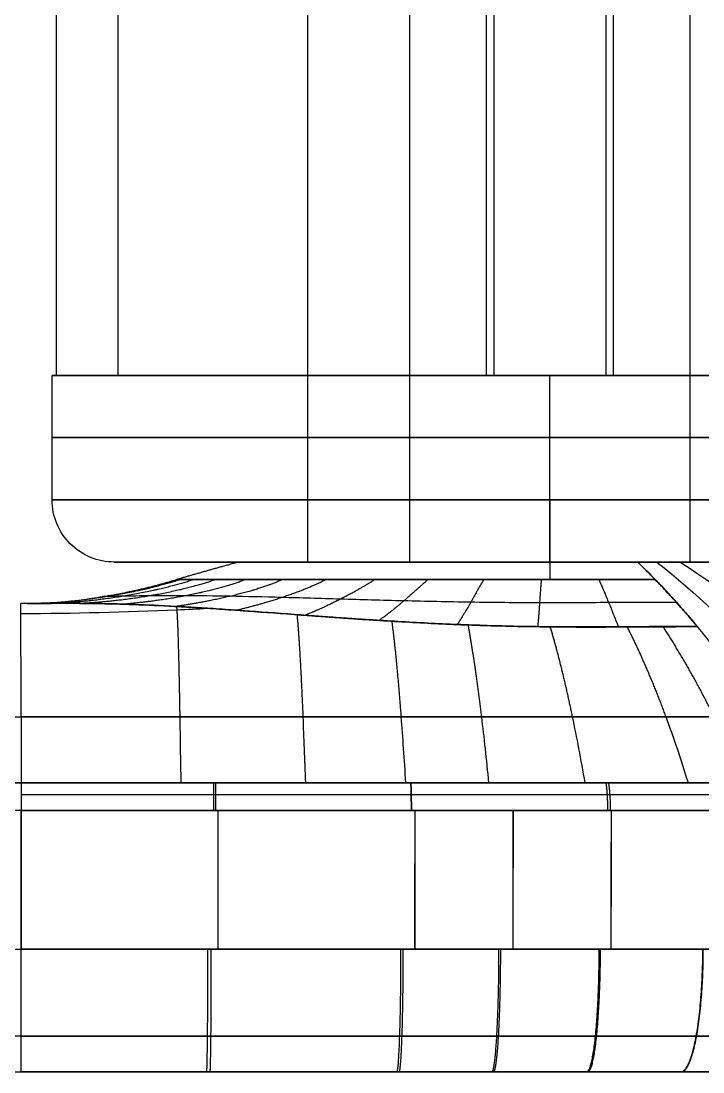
# Model space of a CAD drawing. Header units: millimetres. Extents: x -17 to 2899, y 470 to 1147.
# Drawn here: x 1190.1 to 1201.06, y 470.01 to 486.9 of the extents above; entities that cross this region are included whole.
import ezdxf

# ---------------------------------------------------------------- set-up
doc = ezdxf.new("R2010")
doc.units = ezdxf.units.MM
doc.header["$MEASUREMENT"] = 0
doc.layers.add('Default', color=7, linetype='Continuous', true_color=0x000000)

# ---------------------------------------------------------------- blocks, each defined once
blk = doc.blocks.new('2015.11.26_CM Storage_Foot sleeve 3mm')
at = {"layer": 'Default'}
for p, q in [((-8, 30), (-8, 28)), ((8, 30), (-8, 30)), ((0, 28, 8), (0, 30, 8)), ((0, 28, -8), (0, 30, -8)), ((0, 30, -8), (0, 30, 8)), ((8, 28), (8, 30)), ((7, 27), (-7, 27)), ((0, 27, -7), (0, 27, 7))]:
    blk.add_line(p, q, dxfattribs=at)
at = {"layer": 'Default', "extrusion": (-2.44249e-15, 1, 2.22045e-15)}
blk.add_arc((0, 0, 30), 8, 0, 180, dxfattribs=at)
at = {"layer": 'Default', "extrusion": (-1.9984e-15, 1, 1.77636e-15)}
blk.add_arc((0, 0, 30), 8, 180, 0, dxfattribs=at)
at = {"layer": 'Default', "extrusion": (-2.23508e-15, 1, 2.14315e-15)}
for start, end in [(0, 180), (180, 0)]:
    blk.add_arc((0, 0, 29), 8, start, end, dxfattribs=at)
at = {"layer": 'Default'}
for centre, start, end in [((-7, 28), 180, 270), ((-7, 28), 180, 270), ((7, 28), 270, 0)]:
    blk.add_arc(centre, 1, start, end, dxfattribs=at)
at = {"layer": 'Default', "extrusion": (-1.9984e-15, 1, 2.22045e-15)}
for start, end in [(0, 180), (180, 0)]:
    blk.add_arc((0, 0, 28), 8, start, end, dxfattribs=at)
at = {"layer": 'Default', "extrusion": (1, 2.23508e-15, 1.42902e-31)}
for centre, start, end in [((28, 7), 90, 180), ((28, -7), 180, 270)]:
    blk.add_arc(centre, 1, start, end, dxfattribs=at)
at = {"layer": 'Default', "extrusion": (-2.28389e-15, 1, 2.03012e-15)}
blk.add_arc((0, 0, 27), 7, 0, 180, dxfattribs=at)
at = {"layer": 'Default', "extrusion": (-2.03012e-15, 1, 1.01506e-15)}
blk.add_arc((0, 0, 27), 7, 180, 0, dxfattribs=at)
blk = doc.blocks.new('Block 01')
at = {"layer": 'Default'}
for p, q in [((22.002, 3.694, -0.001), (12.001, 3.694, -0.001)), ((17.001, 3.694, 5), (17.001, 3.694, -5.001)), ((-12.466, -4.5, 0), (29.467, -4.5, 0))]:
    blk.add_line(p, q, dxfattribs=at)
for points, degree in [([(12.001, 3.694, 0), (11.493, 3.555, 0), (11.001, 3.412, 0)], 2), ([(17.001, 3.694, 5), (17.001, 3.555, 5.508), (17.001, 3.412, 6)], 2), ([(17.001, 3.694, -5.001), (17.001, 3.555, -5.508), (17.001, 3.412, -6)], 2), ([(18.411, 3.694, -4.798), (18.506, 3.602, -5.122), (18.6, 3.508, -5.442), (18.693, 3.412, -5.757)], 3), ([(18.693, 3.412, 5.757), (18.6, 3.508, 5.442), (18.506, 3.602, 5.122), (18.411, 3.694, 4.798)], 3), ([(18.719, 3.694, -4.696), (19.979, 2.693, -8.14), (21.036, 1.51, -11.031), (21.892, 0.146, -13.369)], 3), ([(18.719, 3.694, 4.696), (19.979, 2.693, 8.14), (21.036, 1.51, 11.031), (21.892, 0.146, 13.369)], 3), ([(19.095, 3.694, -4.541), (20.631, 2.693, -7.87), (21.92, 1.51, -10.666), (22.963, 0.146, -12.927)], 3), ([(19.095, 3.694, 4.541), (20.631, 2.693, 7.87), (21.92, 1.51, 10.666), (22.963, 0.146, 12.927)], 3), ([(11.073, 3.412, -0.925), (10.694, 3.301, -0.984), (10.317, 3.186, -1.043), (9.486, 3.052, -1.174), (9.094, 3.033, -1.235), (8.702, 3.028, -1.296)], 5), ([(11.073, 3.412, 0.925), (10.694, 3.301, 0.984), (10.317, 3.186, 1.043), (9.486, 3.052, 1.174), (9.094, 3.033, 1.235), (8.702, 3.028, 1.296)], 5), ([(11.286, 3.412, -1.828), (10.922, 3.301, -1.944), (10.559, 3.187, -2.061), (9.755, 3.063, -2.319), (9.378, 3.042, -2.44), (9.001, 3.03, -2.561)], 5), ([(11.286, 3.412, 1.828), (10.922, 3.301, 1.944), (10.559, 3.187, 2.061), (9.755, 3.063, 2.319), (9.378, 3.042, 2.44), (9.001, 3.03, 2.561)], 5), ([(11.637, 3.412, -2.687), (11.296, 3.301, -2.858), (10.956, 3.188, -3.028), (10.197, 3.075, -3.411), (9.845, 3.049, -3.588), (9.492, 3.03, -3.764)], 5), ([(11.637, 3.412, 2.687), (11.296, 3.301, 2.858), (10.956, 3.188, 3.028), (10.197, 3.075, 3.411), (9.845, 3.049, 3.588), (9.492, 3.03, 3.764)], 5), ([(12.115, 3.412, -3.482), (11.805, 3.302, -3.702), (11.496, 3.188, -3.923), (10.803, 3.079, -4.422), (10.482, 3.046, -4.649), (10.162, 3.016, -4.877)], 5), ([(12.115, 3.412, 3.482), (11.805, 3.302, 3.702), (11.496, 3.188, 3.923), (10.803, 3.079, 4.421), (10.482, 3.046, 4.649), (10.162, 3.016, 4.877)], 5), ([(12.709, 3.412, -4.193), (12.438, 3.302, -4.459), (12.166, 3.188, -4.723), (11.558, 3.067, -5.327), (11.277, 3.023, -5.6), (10.995, 2.98, -5.873)], 5), ([(12.709, 3.412, 4.193), (12.438, 3.302, 4.459), (12.166, 3.188, 4.723), (11.558, 3.067, 5.327), (11.277, 3.023, 5.6), (10.995, 2.98, 5.873)], 5), ([(13.406, 3.412, -4.804), (13.178, 3.302, -5.109), (12.951, 3.188, -5.413), (12.444, 3.036, -6.105), (12.207, 2.978, -6.417), (11.971, 2.918, -6.727)], 5), ([(13.406, 3.412, 4.804), (13.178, 3.302, 5.109), (12.951, 3.188, 5.413), (12.444, 3.036, 6.105), (12.207, 2.978, 6.417), (11.971, 2.918, 6.727)], 5), ([(14.189, 3.412, -5.3), (14.01, 3.301, -5.638), (13.832, 3.187, -5.975), (13.44, 2.991, -6.737), (13.253, 2.916, -7.08), (13.066, 2.838, -7.421)], 5), ([(14.189, 3.412, 5.3), (14.01, 3.301, 5.638), (13.832, 3.187, 5.975), (13.44, 2.991, 6.737), (13.253, 2.916, 7.08), (13.066, 2.838, 7.421)], 5), ([(15.04, 3.412, -5.67), (14.914, 3.301, -6.033), (14.789, 3.186, -6.396), (14.519, 2.943, -7.208), (14.387, 2.852, -7.574), (14.255, 2.756, -7.938)], 5), ([(15.04, 3.412, 5.67), (14.914, 3.301, 6.033), (14.789, 3.186, 6.396), (14.519, 2.943, 7.208), (14.387, 2.852, 7.574), (14.255, 2.756, 7.938)], 5), ([(15.937, 3.412, -5.905), (15.869, 3.3, -6.285), (15.801, 3.185, -6.664), (15.657, 2.907, -7.507), (15.584, 2.801, -7.888), (15.511, 2.69, -8.267)], 5), ([(15.937, 3.412, 5.905), (15.869, 3.3, 6.285), (15.801, 3.184, 6.664), (15.657, 2.907, 7.507), (15.584, 2.801, 7.888), (15.511, 2.69, 8.267)], 5), ([(16.861, 3.412, -5.998), (16.852, 3.3, -6.386), (16.843, 3.184, -6.772), (16.825, 2.893, -7.628), (16.815, 2.776, -8.014), (16.804, 2.655, -8.398)], 5), ([(16.861, 3.412, 5.998), (16.852, 3.3, 6.386), (16.843, 3.184, 6.772), (16.825, 2.893, 7.628), (16.815, 2.776, 8.013), (16.804, 2.655, 8.398)], 5), ([(17.787, 3.412, -5.948), (17.838, 3.3, -6.332), (17.889, 3.184, -6.715), (18, 2.903, -7.568), (18.051, 2.779, -7.949), (18.102, 2.652, -8.328)], 5), ([(17.787, 3.412, 5.948), (17.838, 3.3, 6.332), (17.889, 3.184, 6.715), (18, 2.903, 7.568), (18.051, 2.779, 7.949), (18.102, 2.652, 8.328)], 5), ([(8.601, 3.027, 0), (8.568, 3.027, 0), (8.534, 3.026, 0), (8.501, 3.026, 0)], 3), ([(11.057, 1.205, 12.393), (11.047, 1.788, 11.103), (11.037, 2.282, 9.833), (11.027, 2.623, 8.538), (11.016, 2.841, 7.22), (11.005, 2.98, 5.883)], 5), ([(11.057, 1.205, -12.393), (11.047, 1.788, -11.103), (11.037, 2.282, -9.833), (11.027, 2.623, -8.538), (11.016, 2.841, -7.22), (11.005, 2.98, -5.883)], 5), ([(13.036, 1.205, 12.367), (13.017, 1.652, 11.378), (12.998, 2.051, 10.391), (12.979, 2.379, 9.392), (12.96, 2.64, 8.379), (12.94, 2.847, 7.353)], 5), ([(13.036, 1.205, -12.367), (13.017, 1.652, -11.378), (12.998, 2.051, -10.391), (12.979, 2.379, -9.392), (12.96, 2.64, -8.379), (12.94, 2.847, -7.353)], 5), ([(14.613, 1.205, 12.325), (14.583, 1.587, 11.479), (14.554, 1.938, 10.628), (14.524, 2.247, 9.765), (14.494, 2.513, 8.891), (14.463, 2.743, 8.007)], 5), ([(14.613, 1.205, -12.325), (14.583, 1.587, -11.479), (14.554, 1.938, -10.628), (14.524, 2.247, -9.765), (14.494, 2.513, -8.891), (14.463, 2.743, -8.007)], 5), ([(15.905, 1.205, 12.268), (15.862, 1.555, 11.495), (15.819, 1.881, 10.711), (15.776, 2.177, 9.917), (15.731, 2.443, 9.111), (15.687, 2.683, 8.296)], 5), ([(15.905, 1.205, -12.268), (15.862, 1.555, -11.495), (15.819, 1.881, -10.712), (15.776, 2.177, -9.917), (15.731, 2.443, -9.111), (15.687, 2.683, -8.296)], 5), ([(17.365, 1.205, 12.162), (17.296, 1.535, 11.434), (17.225, 1.846, 10.692), (17.154, 2.136, 9.938), (17.081, 2.404, 9.174), (17.007, 2.652, 8.4)], 5), ([(17.365, 1.205, -12.162), (17.296, 1.535, -11.434), (17.225, 1.846, -10.692), (17.154, 2.136, -9.939), (17.081, 2.404, -9.174), (17.007, 2.652, -8.4)], 5), ([(18.868, 1.205, 11.967), (18.748, 1.528, 11.263), (18.625, 1.834, 10.542), (18.5, 2.123, 9.808), (18.373, 2.395, 9.062), (18.244, 2.652, 8.308)], 5), ([(18.868, 1.205, -11.967), (18.748, 1.528, -11.263), (18.625, 1.834, -10.542), (18.5, 2.123, -9.808), (18.373, 2.395, -9.062), (18.244, 2.652, -8.308)], 5), ([(19.641, 1.205, 11.814), (19.483, 1.527, 11.12), (19.321, 1.832, 10.409), (19.156, 2.122, 9.683), (18.988, 2.396, 8.947), (18.819, 2.656, 8.202)], 5), ([(19.641, 1.205, -11.814), (19.483, 1.527, -11.12), (19.321, 1.832, -10.409), (19.156, 2.122, -9.683), (18.988, 2.396, -8.947), (18.819, 2.656, -8.202)], 5), ([(19.37, 2.657, 8.059), (19.37, 2.657, 8.059), (19.37, 2.657, 8.059), (19.37, 2.657, 8.059)], 3), ([(19.37, 2.657, -8.059), (19.37, 2.657, -8.059), (19.37, 2.657, -8.059), (19.37, 2.657, -8.059)], 3), ([(8.501, 1.205, -12.402), (8.501, 0.876, -13.13), (8.501, 0.524, -13.843), (8.501, 0.146, -14.532)], 3), ([(11.074, 0.146, -14.523), (11.068, 0.524, -13.834), (11.062, 0.876, -13.12), (11.057, 1.205, -12.393)], 3), ([(11.074, 0.146, 14.523), (11.068, 0.524, 13.834), (11.062, 0.876, 13.12), (11.057, 1.205, 12.393)], 3), ([(13.076, 0.146, -14.497), (13.063, 0.524, -13.808), (13.049, 0.876, -13.094), (13.035, 1.205, -12.367)], 3), ([(13.076, 0.146, 14.497), (13.063, 0.524, 13.808), (13.049, 0.876, 13.094), (13.035, 1.205, 12.367)], 3), ([(14.685, 0.146, -14.455), (14.662, 0.524, -13.766), (14.637, 0.876, -13.053), (14.612, 1.205, -12.325)], 3), ([(14.685, 0.146, 14.455), (14.662, 0.524, 13.766), (14.637, 0.876, 13.053), (14.612, 1.205, 12.325)], 3), ([(16.021, 0.146, -14.397), (15.983, 0.524, -13.708), (15.944, 0.876, -12.995), (15.904, 1.205, -12.268)], 3), ([(16.021, 0.146, 14.397), (15.983, 0.524, 13.708), (15.944, 0.876, 12.995), (15.904, 1.205, 12.268)], 3), ([(17.566, 0.146, -14.284), (17.501, 0.524, -13.597), (17.433, 0.876, -12.886), (17.364, 1.205, -12.162)], 3), ([(17.566, 0.146, 14.283), (17.501, 0.524, 13.597), (17.433, 0.876, 12.886), (17.364, 1.205, 12.162)], 3), ([(19.225, 0.146, -14.069), (19.109, 0.524, -13.389), (18.989, 0.876, -12.685), (18.867, 1.205, -11.967)], 3), ([(19.225, 0.146, 14.068), (19.109, 0.524, 13.388), (18.989, 0.876, 12.685), (18.867, 1.205, 11.967)], 3), ([(8.501, -2.526, -14.763), (8.501, -1.412, -14.777), (8.501, -0.299, -14.792)], 2), ([(8.501, -0.299, 14.792), (8.501, -1.412, 14.777), (8.501, -2.526, 14.763)], 2), ([(11.664, -0.299, -14.778), (11.664, -1.412, -14.763), (11.664, -2.526, -14.748)], 2), ([(11.665, -0.299, 14.777), (11.665, -1.412, 14.763), (11.664, -2.526, 14.748)], 2), ([(14.827, -0.299, -14.71), (14.827, -1.413, -14.695), (14.826, -2.526, -14.681)], 2), ([(14.828, -0.299, 14.71), (14.828, -1.413, 14.695), (14.827, -2.526, 14.681)], 2), ([(16.407, -0.299, -14.634), (16.406, -1.413, -14.619), (16.405, -2.526, -14.605)], 2), ([(16.408, -0.299, 14.634), (16.407, -1.413, 14.619), (16.406, -2.526, 14.604)], 2), ([(17.983, -0.299, -14.502), (17.981, -1.413, -14.488), (17.98, -2.526, -14.473)], 2), ([(17.984, -0.299, 14.502), (17.983, -1.413, 14.487), (17.981, -2.526, 14.473)], 2)]:
    blk.add_open_spline(points, degree=degree, dxfattribs=at)
for points, knots in [([(18.411, 3.694, -4.798), (18.04, 3.694, -4.907), (17.668, 3.694, -4.969), (17.129, 3.694, -5.002), (16.955, 3.694, -5.004), (16.598, 3.694, -4.988), (16.416, 3.694, -4.97), (15.865, 3.694, -4.884), (15.49, 3.694, -4.783), (14.757, 3.694, -4.486), (14.4, 3.694, -4.29), (13.737, 3.694, -3.811), (13.433, 3.694, -3.527), (12.905, 3.694, -2.898), (12.682, 3.694, -2.552), (12.331, 3.694, -1.832), (12.203, 3.694, -1.459), (12.038, 3.694, -0.718), (12.001, 3.694, -0.351), (12.001, 3.694, 0)], [-1, -1, -1, -1, -0.8750002, -0.8750002, -0.8125003, -0.8125003, -0.7500003, -0.7500003, -0.6250005, -0.6250005, -0.5000007, -0.5000007, -0.3750008, -0.3750008, -0.250001, -0.250001, -0.1250012, -0.1250012, -0.0000014, -0.0000014, -0.0000014, -0.0000014]), ([(12.001, 3.694, 0), (12.001, 3.694, 0.351), (12.038, 3.694, 0.718), (12.203, 3.694, 1.459), (12.331, 3.694, 1.832), (12.682, 3.694, 2.552), (12.905, 3.694, 2.898), (13.433, 3.694, 3.527), (13.738, 3.694, 3.811), (14.4, 3.694, 4.29), (14.757, 3.694, 4.486), (15.49, 3.694, 4.783), (15.865, 3.694, 4.884), (16.416, 3.694, 4.97), (16.598, 3.694, 4.987), (16.866, 3.694, 4.999), (16.952, 3.694, 5.001), (17.136, 3.694, 5), (17.228, 3.694, 4.996), (17.69, 3.694, 4.967), (18.057, 3.694, 4.902), (18.411, 3.694, 4.798)], [-91.106141, -91.106141, -91.106141, -91.106141, -87.712402, -87.712402, -84.318664, -84.318664, -80.924925, -80.924925, -77.531186, -77.531186, -74.137447, -74.137447, -70.743709, -70.743709, -69.046839, -69.046839, -68.198404, -68.198404, -67.34997, -67.34997, -63.956231, -63.956231, -63.956231, -63.956231]), ([(18.411, 3.694, 4.798), (18.89, 3.694, 4.657), (19.373, 3.694, 4.435), (20.264, 3.694, 3.827), (20.672, 3.694, 3.44), (21.337, 3.694, 2.552), (21.593, 3.694, 2.052), (21.925, 3.694, 1.025), (22.002, 3.694, 0.5), (22.002, 3.694, -0.499), (21.925, 3.694, -1.025), (21.593, 3.694, -2.052), (21.337, 3.694, -2.552), (20.672, 3.694, -3.44), (20.265, 3.694, -3.827), (19.373, 3.694, -4.436), (18.89, 3.694, -4.657), (18.411, 3.694, -4.798)], [-63.956231, -63.956231, -63.956231, -63.956231, -59.355449, -59.355449, -54.754666, -54.754666, -50.153884, -50.153884, -45.553102, -45.553102, -40.952319, -40.952319, -36.351537, -36.351537, -31.750754, -31.750754, -27.149972, -27.149972, -27.149972, -27.149972]), ([(8.601, 3.027, 0), (8.684, 3.027, 0), (8.767, 3.029, 0), (8.946, 3.037, 0), (9.041, 3.043, 0), (9.245, 3.061, 0), (9.354, 3.073, 0), (9.579, 3.103, 0), (9.696, 3.12, 0), (9.929, 3.158, 0), (10.045, 3.179, 0), (10.268, 3.224, 0), (10.375, 3.247, 0), (10.575, 3.294, 0), (10.668, 3.318, 0), (10.841, 3.366, 0), (10.921, 3.389, 0), (11.001, 3.412, 0)], [-2.516135, -2.516135, -2.516135, -2.516135, -2.201618, -2.201618, -1.887101, -1.887101, -1.572584, -1.572584, -1.258067, -1.258067, -0.943551, -0.943551, -0.629034, -0.629034, -0.314517, -0.314517, 0, 0, 0, 0]), ([(11.001, 3.412, 0), (11.001, 3.412, 0.107), (11.004, 3.412, 0.213), (11.013, 3.412, 0.373), (11.016, 3.412, 0.427), (11.025, 3.412, 0.536), (11.03, 3.412, 0.59), (11.042, 3.412, 0.699), (11.049, 3.412, 0.754), (11.063, 3.412, 0.864), (11.072, 3.412, 0.919), (11.099, 3.412, 1.085), (11.121, 3.412, 1.196), (11.17, 3.412, 1.418), (11.198, 3.412, 1.529), (11.262, 3.412, 1.752), (11.297, 3.412, 1.863), (11.374, 3.412, 2.084), (11.416, 3.412, 2.195), (11.507, 3.412, 2.414), (11.556, 3.412, 2.523), (11.661, 3.412, 2.739), (11.717, 3.412, 2.845), (11.837, 3.412, 3.057), (11.9, 3.412, 3.161), (12.032, 3.412, 3.366), (12.102, 3.412, 3.466), (12.248, 3.412, 3.664), (12.324, 3.412, 3.76), (12.482, 3.412, 3.949), (12.564, 3.412, 4.041), (12.734, 3.412, 4.22), (12.822, 3.412, 4.307), (13.003, 3.412, 4.475), (13.095, 3.412, 4.556), (13.286, 3.412, 4.713), (13.383, 3.412, 4.788), (13.582, 3.412, 4.932), (13.683, 3.412, 5), (13.889, 3.412, 5.131), (13.993, 3.412, 5.193), (14.205, 3.412, 5.31), (14.312, 3.412, 5.365), (14.529, 3.412, 5.468), (14.638, 3.412, 5.516), (14.858, 3.412, 5.605), (14.968, 3.412, 5.646), (15.19, 3.412, 5.721), (15.301, 3.412, 5.755), (15.524, 3.412, 5.816), (15.635, 3.412, 5.843), (15.857, 3.412, 5.891), (15.967, 3.412, 5.911), (16.295, 3.412, 5.962), (16.512, 3.412, 5.984), (16.838, 3.412, 5.999), (16.944, 3.412, 6.001), (17.157, 3.412, 5.999), (17.264, 3.412, 5.995), (17.479, 3.412, 5.982), (17.588, 3.412, 5.972), (17.807, 3.412, 5.947), (17.917, 3.412, 5.931), (18.252, 3.412, 5.873), (18.473, 3.412, 5.821), (18.693, 3.412, 5.757)], [-11.999986, -11.999986, -11.999986, -11.999986, -11.655932, -11.655932, -11.481273, -11.481273, -11.304856, -11.304856, -11.126724, -11.126724, -10.946919, -10.946919, -10.582307, -10.582307, -10.211607, -10.211607, -9.835287, -9.835287, -9.453871, -9.453871, -9.067935, -9.067935, -8.678098, -8.678098, -8.285024, -8.285024, -7.889405, -7.889405, -7.491966, -7.491966, -7.093449, -7.093449, -6.69461, -6.69461, -6.296209, -6.296209, -5.899, -5.899, -5.503727, -5.503727, -5.111109, -5.111109, -4.721835, -4.721835, -4.336562, -4.336562, -3.9559, -3.9559, -3.580415, -3.580415, -3.210624, -3.210624, -2.846987, -2.846987, -2.138443, -2.138443, -1.795337, -1.795337, -1.450149, -1.450149, -1.097828, -1.097828, -0.738685, -0.738685, 0, 0, 0, 0]), ([(18.693, 3.412, -5.757), (18.469, 3.412, -5.822), (18.244, 3.412, -5.875), (17.788, 3.412, -5.953), (17.558, 3.412, -5.979), (17.094, 3.412, -6.004), (16.861, 3.412, -6.003), (16.397, 3.412, -5.974), (16.166, 3.412, -5.946), (15.48, 3.412, -5.823), (15.033, 3.412, -5.687), (14.182, 3.412, -5.317), (13.778, 3.412, -5.082), (13.035, 3.412, -4.526), (12.696, 3.412, -4.205), (12.101, 3.412, -3.493), (11.844, 3.412, -3.102), (11.533, 3.412, -2.48), (11.441, 3.412, -2.266), (11.282, 3.412, -1.829), (11.216, 3.412, -1.606), (11.109, 3.412, -1.154), (11.069, 3.412, -0.926), (11.015, 3.412, -0.466), (11.001, 3.412, -0.234), (11.001, 3.412, 0)], [0, 0, 0, 0, 0.0625, 0.0625, 0.125, 0.125, 0.1875, 0.1875, 0.25, 0.25, 0.375, 0.375, 0.5, 0.5, 0.625, 0.625, 0.75, 0.75, 0.8125, 0.8125, 0.875, 0.875, 0.9375, 0.9375, 1, 1, 1, 1]), ([(19.37, 2.657, -8.059), (19.262, 2.788, -7.691), (19.151, 2.916, -7.315), (18.925, 3.168, -6.547), (18.81, 3.291, -6.156), (18.693, 3.412, -5.757)], [0, 0, 0, 0, 1.258091, 1.258091, 2.516135, 2.516135, 2.516135, 2.516135]), ([(18.693, 3.412, 5.757), (18.81, 3.291, 6.156), (18.925, 3.168, 6.547), (19.151, 2.916, 7.315), (19.262, 2.788, 7.691), (19.37, 2.657, 8.059)], [-2.516135, -2.516135, -2.516135, -2.516135, -1.258039, -1.258039, 0, 0, 0, 0]), ([(18.693, 3.412, -5.757), (18.738, 3.365, -5.911), (18.786, 3.316, -6.073), (18.9, 3.192, -6.462), (18.966, 3.12, -6.686), (19.099, 2.973, -7.137), (19.164, 2.898, -7.36), (19.278, 2.767, -7.747), (19.325, 2.711, -7.907), (19.37, 2.657, -8.059)], [-2.516135, -2.516135, -2.516135, -2.516135, -1.887101, -1.887101, -1.258067, -1.258067, -0.629034, -0.629034, 0, 0, 0, 0]), ([(19.37, 2.657, 8.059), (19.325, 2.711, 7.907), (19.278, 2.767, 7.747), (19.164, 2.898, 7.36), (19.099, 2.973, 7.137), (18.966, 3.12, 6.686), (18.9, 3.192, 6.462), (18.786, 3.316, 6.073), (18.738, 3.365, 5.911), (18.693, 3.412, 5.757)], [0, 0, 0, 0, 0.629034, 0.629034, 1.258067, 1.258067, 1.887101, 1.887101, 2.516135, 2.516135, 2.516135, 2.516135]), ([(19.032, 3.046, -6.911), (18.673, 3.045, -7.016), (17.949, 3.042, -7.169), (16.833, 3.035, -7.228), (15.722, 3.046, -7.114), (14.643, 3.068, -6.83), (13.62, 3.098, -6.382), (12.678, 3.125, -5.784), (11.84, 3.145, -5.047), (11.124, 3.153, -4.19), (10.548, 3.151, -3.234), (10.127, 3.145, -2.2), (9.87, 3.14, -1.112), (9.813, 3.139, -0.374), (9.812, 3.139, 0)], [-0.000023, -0.000023, -0.000023, -0.000023, 1, 2, 3, 4, 5, 6, 7, 8, 9, 10, 11, 12.000134, 12.000134, 12.000134, 12.000134]), ([(19.032, 3.046, 6.911), (18.673, 3.045, 7.016), (17.949, 3.042, 7.169), (16.833, 3.035, 7.229), (15.722, 3.046, 7.114), (14.643, 3.068, 6.83), (13.62, 3.098, 6.382), (12.678, 3.125, 5.784), (11.84, 3.145, 5.047), (11.124, 3.153, 4.19), (10.548, 3.151, 3.234), (10.127, 3.145, 2.2), (9.87, 3.14, 1.112), (9.813, 3.139, 0.374), (9.812, 3.139, 0)], [-0.000024, -0.000024, -0.000024, -0.000024, 1, 2, 3, 4, 5, 6, 7, 8, 9, 10, 11, 11.999987, 11.999987, 11.999987, 11.999987]), ([(8.501, 1.205, -12.402), (8.501, 1.319, -12.15), (8.501, 1.428, -11.899), (8.501, 1.637, -11.399), (8.501, 1.736, -11.149), (8.501, 1.923, -10.65), (8.501, 2.01, -10.401), (8.5, 2.173, -9.901), (8.5, 2.248, -9.651), (8.5, 2.386, -9.149), (8.5, 2.448, -8.897), (8.5, 2.562, -8.392), (8.5, 2.613, -8.139), (8.5, 2.749, -7.376), (8.5, 2.817, -6.864), (8.5, 2.919, -5.832), (8.5, 2.953, -5.312), (8.5, 2.999, -4.266), (8.5, 3.011, -3.739), (8.5, 3.024, -2.682), (8.5, 3.026, -2.15), (8.5, 3.026, -1.348), (8.5, 3.026, -1.079), (8.501, 3.026, -0.541), (8.501, 3.026, -0.271), (8.501, 3.026, 0)], [-1, -1, -1, -1, -0.9375007, -0.9375007, -0.8750014, -0.8750014, -0.8125021, -0.8125021, -0.7500028, -0.7500028, -0.6875035, -0.6875035, -0.6250042, -0.6250042, -0.5000109, -0.5000109, -0.3750071, -0.3750071, -0.2500085, -0.2500085, -0.1250099, -0.1250099, -0.0625106, -0.0625106, -0.0000113, -0.0000113, -0.0000113, -0.0000113]), ([(8.5, 2.868, 6.348), (9.342, 2.868, 6.348), (10.344, 2.896, 6.35), (11.338, 2.942, 6.349), (11.502, 2.95, 6.349)], [-0.000662, -0.000662, -0.000662, -0.000662, 2.556023, 3.062468, 3.062468, 3.062468, 3.062468]), ([(8.5, 2.868, -6.348), (9.342, 2.868, -6.348), (10.344, 2.896, -6.35), (11.338, 2.942, -6.35), (11.502, 2.95, -6.349)], [-0.000662, -0.000662, -0.000662, -0.000662, 2.556023, 3.062583, 3.062583, 3.062583, 3.062583]), ([(19.37, 2.657, 8.059), (19.251, 2.657, 8.094), (19.132, 2.657, 8.127), (18.892, 2.657, 8.186), (18.77, 2.656, 8.213), (18.52, 2.655, 8.263), (18.392, 2.653, 8.285), (18.128, 2.651, 8.325), (17.992, 2.651, 8.342), (17.572, 2.649, 8.385), (17.281, 2.65, 8.4), (16.678, 2.656, 8.399), (16.367, 2.662, 8.382), (15.736, 2.68, 8.31), (15.416, 2.693, 8.256), (14.778, 2.724, 8.107), (14.46, 2.743, 8.013), (13.834, 2.783, 7.787), (13.526, 2.804, 7.655), (12.925, 2.848, 7.352), (12.633, 2.87, 7.183), (12.071, 2.911, 6.809), (11.8, 2.931, 6.605), (11.283, 2.964, 6.163), (11.038, 2.979, 5.926), (10.579, 3.001, 5.425), (10.363, 3.01, 5.159), (9.966, 3.023, 4.602), (9.784, 3.026, 4.311), (9.456, 3.031, 3.708), (9.31, 3.031, 3.395), (9.057, 3.031, 2.751), (8.95, 3.03, 2.421), (8.778, 3.029, 1.748), (8.712, 3.028, 1.403), (8.624, 3.027, 0.706), (8.602, 3.027, 0.355), (8.601, 3.027, 0)], [-11.999998, -11.999998, -11.999998, -11.999998, -11.625568, -11.625568, -11.251136, -11.251136, -10.876703, -10.876703, -10.502271, -10.502271, -9.753372, -9.753372, -9.004472, -9.004472, -8.254728, -8.254728, -7.504983, -7.504983, -6.75488, -6.75488, -6.004776, -6.004776, -5.254214, -5.254214, -4.503652, -4.503652, -3.753085, -3.753085, -3.002517, -3.002517, -2.251921, -2.251921, -1.501324, -1.501324, -0.750662, -0.750662, 0, 0, 0, 0]), ([(8.601, 3.027, 0), (8.602, 3.027, -0.355), (8.624, 3.027, -0.706), (8.712, 3.028, -1.403), (8.778, 3.029, -1.747), (8.95, 3.03, -2.421), (9.057, 3.031, -2.751), (9.31, 3.031, -3.395), (9.456, 3.03, -3.708), (9.784, 3.026, -4.311), (9.966, 3.022, -4.602), (10.363, 3.01, -5.159), (10.579, 3.001, -5.425), (11.038, 2.978, -5.926), (11.283, 2.964, -6.163), (11.8, 2.931, -6.604), (12.071, 2.911, -6.809), (12.633, 2.87, -7.183), (12.925, 2.848, -7.352), (13.526, 2.804, -7.655), (13.834, 2.783, -7.787), (14.46, 2.742, -8.013), (14.778, 2.724, -8.107), (15.416, 2.693, -8.256), (15.736, 2.68, -8.31), (16.367, 2.661, -8.382), (16.678, 2.656, -8.399), (17.281, 2.649, -8.4), (17.573, 2.649, -8.385), (17.992, 2.65, -8.342), (18.128, 2.651, -8.325), (18.393, 2.653, -8.285), (18.52, 2.654, -8.263), (18.77, 2.656, -8.213), (18.892, 2.657, -8.186), (19.132, 2.657, -8.126), (19.251, 2.657, -8.094), (19.37, 2.657, -8.059)], [0.000113, 0.000113, 0.000113, 0.000113, 0.750688, 0.750688, 1.501264, 1.501264, 2.251826, 2.251826, 3.002388, 3.002388, 3.752944, 3.752944, 4.5035, 4.5035, 5.254054, 5.254054, 6.004607, 6.004607, 6.754809, 6.754809, 7.505011, 7.505011, 8.254754, 8.254754, 9.004498, 9.004498, 9.753548, 9.753548, 10.502598, 10.502598, 10.876949, 10.876949, 11.251299, 11.251299, 11.62565, 11.62565, 11.999998, 11.999998, 11.999998, 11.999998]), ([(19.37, 2.657, -8.059), (19.056, 2.655, -8.151), (18.741, 2.654, -8.224), (18.262, 2.652, -8.306), (18.102, 2.652, -8.329), (17.779, 2.651, -8.365), (17.617, 2.651, -8.379), (17.292, 2.651, -8.396), (17.13, 2.652, -8.401), (16.804, 2.655, -8.399), (16.641, 2.657, -8.394), (16.154, 2.667, -8.364), (15.831, 2.677, -8.324), (15.191, 2.703, -8.209), (14.874, 2.719, -8.133), (14.253, 2.755, -7.944), (13.947, 2.775, -7.832), (13.055, 2.838, -7.444), (12.491, 2.882, -7.116), (11.711, 2.937, -6.533), (11.463, 2.953, -6.324), (10.991, 2.981, -5.877), (10.768, 2.993, -5.64), (10.351, 3.011, -5.142), (10.157, 3.017, -4.881), (9.8, 3.026, -4.337), (9.638, 3.029, -4.055), (9.346, 3.031, -3.474), (9.217, 3.031, -3.174), (8.995, 3.03, -2.563), (8.902, 3.03, -2.25), (8.752, 3.028, -1.617), (8.696, 3.028, -1.297), (8.62, 3.027, -0.652), (8.602, 3.027, -0.328), (8.601, 3.027, 0)], [-12, -12, -12, -12, -11.250113, -11.250113, -10.875169, -10.875169, -10.500225, -10.500225, -10.125221, -10.125221, -9.750217, -9.750217, -9.000208, -9.000208, -8.250104, -8.250104, -7.5, -7.5, -6.000175, -6.000175, -5.250088, -5.250088, -4.5, -4.5, -3.750071, -3.750071, -3.000142, -3.000142, -2.250071, -2.250071, -1.5, -1.5, -0.75, -0.75, 0, 0, 0, 0]), ([(8.601, 3.027, 0), (8.602, 3.027, 0.328), (8.62, 3.027, 0.652), (8.696, 3.028, 1.297), (8.752, 3.028, 1.617), (8.902, 3.03, 2.25), (8.995, 3.03, 2.563), (9.217, 3.031, 3.174), (9.346, 3.031, 3.474), (9.638, 3.029, 4.055), (9.8, 3.026, 4.337), (10.157, 3.017, 4.881), (10.351, 3.011, 5.142), (10.768, 2.993, 5.64), (10.991, 2.981, 5.877), (11.463, 2.953, 6.324), (11.711, 2.937, 6.533), (12.491, 2.882, 7.116), (13.055, 2.838, 7.444), (13.947, 2.775, 7.832), (14.253, 2.755, 7.944), (14.874, 2.719, 8.133), (15.191, 2.703, 8.209), (15.831, 2.677, 8.324), (16.154, 2.667, 8.364), (16.641, 2.657, 8.394), (16.804, 2.655, 8.399), (17.13, 2.652, 8.401), (17.292, 2.651, 8.396), (17.617, 2.651, 8.379), (17.779, 2.651, 8.365), (18.102, 2.652, 8.329), (18.262, 2.652, 8.306), (18.741, 2.654, 8.224), (19.056, 2.655, 8.151), (19.37, 2.657, 8.059)], [0, 0, 0, 0, 0.75, 0.75, 1.5, 1.5, 2.250072, 2.250072, 3.000144, 3.000144, 3.750072, 3.750072, 4.5, 4.5, 5.250088, 5.250088, 6.000176, 6.000176, 7.5, 7.5, 8.250104, 8.250104, 9.000209, 9.000209, 9.750217, 9.750217, 10.125221, 10.125221, 10.500225, 10.500225, 10.875169, 10.875169, 11.250112, 11.250112, 12, 12, 12, 12]), ([(20.413, 1.205, -11.613), (20.253, 1.462, -11.067), (20.086, 1.711, -10.498), (19.738, 2.195, -9.313), (19.557, 2.43, -8.698), (19.37, 2.657, -8.059)], [-1, -1, -1, -1, -0.5, -0.5, 0, 0, 0, 0]), ([(20.413, 1.205, 11.613), (20.253, 1.462, 11.067), (20.086, 1.711, 10.498), (19.738, 2.195, 9.313), (19.557, 2.43, 8.698), (19.37, 2.657, 8.059)], [0, 0, 0, 0, 0.5, 0.5, 1, 1, 1, 1]), ([(-3.412, 1.205, -11.613), (-3.157, 1.205, -11.688), (-2.646, 1.205, -11.821), (-1.63, 1.205, -12.02), (-0.382, 1.205, -12.173), (1.039, 1.205, -12.271), (2.483, 1.205, -12.333), (4.099, 1.205, -12.373), (6.136, 1.205, -12.398), (7.647, 1.205, -12.402), (8.501, 1.205, -12.402)], [-1, -1, -1, -1, -0.933202, -0.867433, -0.740833, -0.618518, -0.510504, -0.378773, -0.213498, 0, 0, 0, 0]), ([(20.413, 1.205, 11.613), (20.159, 1.205, 11.688), (19.647, 1.205, 11.821), (18.631, 1.205, 12.02), (17.383, 1.205, 12.173), (15.962, 1.205, 12.271), (14.518, 1.205, 12.333), (12.902, 1.205, 12.373), (10.865, 1.205, 12.398), (9.354, 1.205, 12.402), (8.501, 1.205, 12.402)], [-1, -1, -1, -1, -0.933202, -0.867433, -0.740833, -0.618518, -0.510504, -0.378773, -0.213498, 0, 0, 0, 0]), ([(8.501, 1.205, -12.402), (9.5, 1.205, -12.402), (10.497, 1.205, -12.399), (11.993, 1.205, -12.384), (12.492, 1.205, -12.377), (13.49, 1.205, -12.358), (13.988, 1.205, -12.346), (14.986, 1.205, -12.313), (15.484, 1.205, -12.292), (16.48, 1.205, -12.236), (16.978, 1.205, -12.2), (17.971, 1.205, -12.102), (18.466, 1.205, -12.038), (19.203, 1.205, -11.908), (19.448, 1.205, -11.859), (19.934, 1.205, -11.746), (20.175, 1.205, -11.683), (20.413, 1.205, -11.613)], [-1, -1, -1, -1, -0.75, -0.75, -0.625, -0.625, -0.5, -0.5, -0.375, -0.375, -0.25, -0.25, -0.125, -0.125, -0.0625, -0.0625, 0, 0, 0, 0]), ([(8.501, 0.146, -14.532), (7.446, 0.146, -14.532), (6.393, 0.146, -14.529), (4.813, 0.146, -14.512), (4.286, 0.146, -14.505), (3.234, 0.146, -14.483), (2.708, 0.146, -14.469), (1.657, 0.146, -14.431), (1.133, 0.146, -14.408), (0.086, 0.146, -14.342), (-0.436, 0.146, -14.3), (-1.474, 0.146, -14.187), (-1.99, 0.146, -14.114), (-2.756, 0.146, -13.971), (-3.009, 0.146, -13.918), (-3.514, 0.146, -13.798), (-3.764, 0.146, -13.731), (-4.013, 0.146, -13.658)], [0, 0, 0, 0, 0.00314523, 0.00314523, 0.00471784, 0.00471784, 0.00629045, 0.00629045, 0.00786307, 0.00786307, 0.00943568, 0.00943568, 0.01100829, 0.01100829, 0.0117946, 0.0117946, 0.01258091, 0.01258091, 0.01258091, 0.01258091]), ([(-4.013, 0.146, -13.658), (-3.953, 0.146, -13.676), (-3.867, 0.146, -13.7), (-3.705, 0.146, -13.745), (-3.639, 0.146, -13.763), (-3.455, 0.146, -13.811), (-3.333, 0.146, -13.841), (-2.964, 0.146, -13.927), (-2.717, 0.146, -13.979), (-1.949, 0.146, -14.121), (-1.425, 0.146, -14.193), (0.144, 0.146, -14.362), (1.191, 0.146, -14.415), (3.282, 0.146, -14.489), (4.326, 0.146, -14.507), (6.414, 0.146, -14.529), (7.457, 0.146, -14.532), (8.501, 0.146, -14.532)], [-0.01258091, -0.01258091, -0.01258091, -0.01258091, -0.01239234, -0.01239234, -0.01220377, -0.01220377, -0.01182664, -0.01182664, -0.01107237, -0.01107237, -0.0094906, -0.0094906, -0.00632707, -0.00632707, -0.00316353, -0.00316353, 0, 0, 0, 0]), ([(21.014, 0.146, -13.658), (20.765, 0.146, -13.731), (20.515, 0.146, -13.798), (20.011, 0.146, -13.918), (19.757, 0.146, -13.971), (18.991, 0.146, -14.115), (18.475, 0.146, -14.187), (17.437, 0.146, -14.301), (16.915, 0.146, -14.343), (15.869, 0.146, -14.408), (15.344, 0.146, -14.431), (14.293, 0.146, -14.469), (13.767, 0.146, -14.484), (12.715, 0.146, -14.505), (12.189, 0.146, -14.512), (10.609, 0.146, -14.529), (9.555, 0.146, -14.532), (8.501, 0.146, -14.532)], [-0.00000006, -0.00000006, -0.00000006, -0.00000006, 0.00078617, 0.00078617, 0.00157239, 0.00157239, 0.00314484, 0.00314484, 0.00471729, 0.00471729, 0.00628975, 0.00628975, 0.0078622, 0.0078622, 0.00943465, 0.00943465, 0.01257955, 0.01257955, 0.01257955, 0.01257955]), ([(8.501, 0.146, -14.532), (8.501, 0.126, -14.57), (8.501, 0.099, -14.606), (8.501, 0.036, -14.672), (8.501, 0, -14.701), (8.501, -0.08, -14.747), (8.501, -0.123, -14.765), (8.501, -0.211, -14.788), (8.501, -0.256, -14.793), (8.501, -0.299, -14.792)], [-1, -1, -1, -1, -0.75, -0.75, -0.5, -0.5, -0.25, -0.25, 0, 0, 0, 0]), ([(8.501, 0.146, -14.532), (9.544, 0.146, -14.532), (10.587, 0.146, -14.529), (12.675, 0.146, -14.507), (13.72, 0.146, -14.49), (15.81, 0.146, -14.415), (16.857, 0.146, -14.362), (18.427, 0.146, -14.193), (18.95, 0.146, -14.121), (19.718, 0.146, -13.979), (19.966, 0.146, -13.927), (20.335, 0.146, -13.841), (20.457, 0.146, -13.811), (20.64, 0.146, -13.763), (20.707, 0.146, -13.745), (20.869, 0.146, -13.7), (20.954, 0.146, -13.676), (21.014, 0.146, -13.658)], [-0.01257955, -0.01257955, -0.01257955, -0.01257955, -0.00941649, -0.00941649, -0.00625342, -0.00625342, -0.00309035, -0.00309035, -0.00150882, -0.00150882, -0.00075438, -0.00075438, -0.00037716, -0.00037716, -0.00018855, -0.00018855, 0.00000006, 0.00000006, 0.00000006, 0.00000006]), ([(8.501, 0.146, 14.532), (9.544, 0.146, 14.532), (10.587, 0.146, 14.529), (12.675, 0.146, 14.507), (13.719, 0.146, 14.489), (15.81, 0.146, 14.415), (16.857, 0.146, 14.362), (18.426, 0.146, 14.193), (18.949, 0.146, 14.121), (19.99, 0.146, 13.929), (20.507, 0.146, 13.807), (21.014, 0.146, 13.658)], [0, 0, 0, 0, 0.00314523, 0.00314523, 0.00629046, 0.00629046, 0.00943568, 0.00943568, 0.0110083, 0.0110083, 0.01258091, 0.01258091, 0.01258091, 0.01258091]), ([(8.501, -0.299, -14.792), (7.446, -0.299, -14.792), (6.391, -0.299, -14.789), (4.282, -0.299, -14.766), (3.228, -0.299, -14.748), (1.647, -0.299, -14.691), (1.12, -0.299, -14.666), (0.067, -0.299, -14.601), (-0.458, -0.299, -14.559), (-1.507, -0.299, -14.444), (-2.029, -0.299, -14.371), (-3.068, -0.299, -14.177), (-3.579, -0.299, -14.056), (-4.086, -0.299, -13.907)], [-0.01265376, -0.01265376, -0.01265376, -0.01265376, -0.0094909, -0.0094909, -0.00632895, -0.00632895, -0.0047466, -0.0047466, -0.00316618, -0.00316618, -0.00158295, -0.00158295, 0.00000006, 0.00000006, 0.00000006, 0.00000006]), ([(8.501, -0.299, -14.792), (7.457, -0.299, -14.792), (6.412, -0.299, -14.789), (4.322, -0.299, -14.767), (3.275, -0.299, -14.749), (1.178, -0.299, -14.674), (0.127, -0.299, -14.621), (-1.459, -0.299, -14.451), (-1.988, -0.299, -14.378), (-2.781, -0.299, -14.231), (-3.044, -0.299, -14.176), (-3.437, -0.299, -14.083), (-3.568, -0.299, -14.05), (-3.763, -0.299, -13.998), (-3.828, -0.299, -13.981), (-3.958, -0.299, -13.944), (-4.022, -0.299, -13.926), (-4.086, -0.299, -13.907)], [-0.01265376, -0.01265376, -0.01265376, -0.01265376, -0.00949031, -0.00949031, -0.00632685, -0.00632685, -0.0031634, -0.0031634, -0.00158167, -0.00158167, -0.0007908, -0.0007908, -0.00039537, -0.00039537, -0.00019766, -0.00019766, 0.00000006, 0.00000006, 0.00000006, 0.00000006]), ([(21.085, -0.299, -13.908), (20.578, -0.299, -14.057), (20.067, -0.299, -14.178), (19.028, -0.299, -14.372), (18.507, -0.299, -14.445), (17.458, -0.299, -14.559), (16.933, -0.299, -14.601), (15.88, -0.299, -14.667), (15.353, -0.299, -14.691), (13.772, -0.299, -14.748), (12.719, -0.299, -14.766), (10.61, -0.299, -14.789), (9.555, -0.299, -14.792), (8.501, -0.299, -14.792)], [-0.01265321, -0.01265321, -0.01265321, -0.01265321, -0.01107027, -0.01107027, -0.00948718, -0.00948718, -0.00790677, -0.00790677, -0.0063246, -0.0063246, -0.00316271, -0.00316271, 0, 0, 0, 0]), ([(8.501, -0.299, 14.792), (9.555, -0.299, 14.792), (10.61, -0.299, 14.789), (12.719, -0.299, 14.766), (13.773, -0.299, 14.748), (15.354, -0.299, 14.691), (15.881, -0.299, 14.666), (16.934, -0.299, 14.601), (17.459, -0.299, 14.559), (18.508, -0.299, 14.444), (19.03, -0.299, 14.371), (20.069, -0.299, 14.177), (20.58, -0.299, 14.056), (21.087, -0.299, 13.907)], [-0.01265372, -0.01265372, -0.01265372, -0.01265372, -0.00949086, -0.00949086, -0.00632893, -0.00632893, -0.00474659, -0.00474659, -0.00316616, -0.00316616, -0.00158294, -0.00158294, 0.00000006, 0.00000006, 0.00000006, 0.00000006]), ([(21.085, -0.299, -13.908), (21.022, -0.299, -13.926), (20.957, -0.299, -13.945), (20.827, -0.299, -13.981), (20.762, -0.299, -13.999), (20.567, -0.299, -14.051), (20.436, -0.299, -14.083), (20.044, -0.299, -14.177), (19.78, -0.299, -14.232), (18.987, -0.299, -14.379), (18.458, -0.299, -14.451), (16.874, -0.299, -14.621), (15.822, -0.299, -14.675), (13.725, -0.299, -14.749), (12.679, -0.299, -14.767), (10.589, -0.299, -14.789), (9.544, -0.299, -14.792), (8.501, -0.299, -14.792)], [-0.01265321, -0.01265321, -0.01265321, -0.01265321, -0.0124555, -0.0124555, -0.0122578, -0.0122578, -0.01186239, -0.01186239, -0.01107156, -0.01107156, -0.00948991, -0.00948991, -0.00632661, -0.00632661, -0.0031633, -0.0031633, 0, 0, 0, 0]), ([(8.501, -0.299, 14.792), (9.544, -0.299, 14.792), (10.589, -0.299, 14.789), (12.679, -0.299, 14.767), (13.726, -0.299, 14.749), (15.823, -0.299, 14.674), (16.874, -0.299, 14.621), (18.459, -0.299, 14.451), (18.989, -0.299, 14.378), (20.045, -0.299, 14.183), (20.571, -0.299, 14.059), (21.087, -0.299, 13.907)], [-0.01265372, -0.01265372, -0.01265372, -0.01265372, -0.00949028, -0.00949028, -0.00632683, -0.00632683, -0.00316339, -0.00316339, -0.00158166, -0.00158166, 0.00000006, 0.00000006, 0.00000006, 0.00000006]), ([(-4.078, -2.526, -13.879), (-3.573, -2.526, -14.028), (-3.06, -2.526, -14.149), (-2.025, -2.526, -14.342), (-1.504, -2.526, -14.415), (-0.456, -2.526, -14.53), (0.069, -2.526, -14.572), (1.121, -2.526, -14.637), (1.647, -2.526, -14.662), (3.228, -2.526, -14.719), (4.282, -2.526, -14.737), (6.391, -2.526, -14.76), (7.446, -2.526, -14.763), (8.501, -2.526, -14.763), (8.501, -2.526, -14.763), (8.501, -2.526, -14.763), (8.501, -2.526, -14.763)], [-0.01265162, -0.01265162, -0.01265162, -0.01265162, -0.01107017, -0.01107017, -0.00948872, -0.00948872, -0.00790727, -0.00790727, -0.00632581, -0.00632581, -0.00316291, -0.00316291, 0, 0, 0, 0, 0, 0, 0]), ([(8.501, -2.526, -14.763), (9.555, -2.526, -14.763), (10.61, -2.526, -14.76), (12.718, -2.526, -14.737), (13.773, -2.526, -14.719), (15.353, -2.526, -14.662), (15.879, -2.526, -14.638), (16.931, -2.526, -14.572), (17.456, -2.526, -14.53), (18.503, -2.526, -14.416), (19.025, -2.526, -14.343), (20.06, -2.526, -14.149), (20.572, -2.526, -14.028), (21.077, -2.526, -13.88), (21.077, -2.526, -13.88), (21.077, -2.526, -13.88), (21.077, -2.526, -13.88)], [-0.01260711, -0.01260711, -0.01260711, -0.01260711, -0.00945532, -0.00945532, -0.00630353, -0.00630353, -0.00472763, -0.00472763, -0.00315174, -0.00315174, -0.00157584, -0.00157584, 0.00000005, 0.00000005, 0.00000005, 0.00000006, 0.00000006, 0.00000006, 0.00000006]), ([(21.079, -2.526, 13.879), (20.574, -2.526, 14.028), (20.062, -2.526, 14.149), (19.027, -2.526, 14.342), (18.505, -2.526, 14.415), (17.458, -2.526, 14.53), (16.932, -2.526, 14.572), (15.88, -2.526, 14.637), (15.354, -2.526, 14.662), (13.773, -2.526, 14.719), (12.719, -2.526, 14.737), (10.61, -2.526, 14.76), (9.555, -2.526, 14.763), (8.501, -2.526, 14.763), (8.501, -2.526, 14.763), (8.501, -2.526, 14.763), (8.501, -2.526, 14.763)], [-0.01265162, -0.01265162, -0.01265162, -0.01265162, -0.01107017, -0.01107017, -0.00948871, -0.00948871, -0.00790726, -0.00790726, -0.00632581, -0.00632581, -0.00316291, -0.00316291, 0, 0, 0, 0, 0, 0, 0]), ([(8.501, -4.5, -12.763), (8.501, -4.5, -12.88), (8.501, -4.49, -13.002), (8.501, -4.444, -13.247), (8.501, -4.41, -13.372), (8.501, -4.314, -13.616), (8.501, -4.253, -13.736), (8.501, -4.105, -13.963), (8.501, -4.019, -14.071), (8.501, -3.827, -14.265), (8.501, -3.721, -14.353), (8.501, -3.496, -14.503), (8.501, -3.377, -14.565), (8.501, -3.134, -14.665), (8.501, -3.01, -14.701), (8.501, -2.764, -14.749), (8.501, -2.643, -14.761), (8.501, -2.526, -14.763)], [0, 0, 0, 0, 0.389427, 0.389427, 0.778853, 0.778853, 1.16828, 1.16828, 1.557706, 1.557706, 1.947133, 1.947133, 2.33656, 2.33656, 2.725986, 2.725986, 3.115413, 3.115413, 3.115413, 3.115413]), ([(-3.514, -4.5, -11.96), (-3.03, -4.5, -12.103), (-2.54, -4.5, -12.215), (-1.552, -4.5, -12.391), (-1.053, -4.5, -12.456), (0.45, -4.5, -12.608), (1.455, -4.5, -12.656), (3.468, -4.5, -12.724), (4.474, -4.5, -12.74), (6.487, -4.5, -12.76), (7.494, -4.5, -12.763), (8.501, -4.5, -12.763)], [0, 0, 0, 0, 0.00150581, 0.00150581, 0.00301163, 0.00301163, 0.00602325, 0.00602325, 0.00903488, 0.00903488, 0.0120465, 0.0120465, 0.0120465, 0.0120465]), ([(8.501, -4.5, -12.763), (9.507, -4.5, -12.763), (10.514, -4.5, -12.76), (12.527, -4.5, -12.74), (13.534, -4.5, -12.724), (15.043, -4.5, -12.673), (15.546, -4.5, -12.652), (16.551, -4.5, -12.594), (17.053, -4.5, -12.558), (18.054, -4.5, -12.456), (18.551, -4.5, -12.392), (19.539, -4.5, -12.216), (20.029, -4.5, -12.103), (20.514, -4.5, -11.961)], [0, 0, 0, 0, 0.00302002, 0.00302002, 0.00604005, 0.00604005, 0.00755006, 0.00755006, 0.00906007, 0.00906007, 0.01057008, 0.01057008, 0.0120801, 0.0120801, 0.0120801, 0.0120801]), ([(20.515, -4.5, 11.96), (20.03, -4.5, 12.103), (19.54, -4.5, 12.216), (18.552, -4.5, 12.392), (18.055, -4.5, 12.456), (16.555, -4.5, 12.608), (15.548, -4.5, 12.656), (13.535, -4.5, 12.723), (12.528, -4.5, 12.74), (10.514, -4.5, 12.76), (9.507, -4.5, 12.763), (8.501, -4.5, 12.763)], [0, 0, 0, 0, 0.00150472, 0.00150472, 0.00300945, 0.00300945, 0.0060189, 0.0060189, 0.00902835, 0.00902835, 0.0120378, 0.0120378, 0.0120378, 0.0120378])]:
    blk.add_open_spline(points, degree=3, knots=knots, dxfattribs=at)
for points, weights in [([(11.594, 0.146, -14.519), (11.596, 0.002, -14.782), (11.596, -0.299, -14.778)], [0.999999684607, 0.857050773056, 0.999990579401]), ([(11.634, -0.299, 14.778), (11.634, 0.002, 14.782), (11.631, 0.146, 14.518)], [0.999999752825, 0.857044993438, 0.999999840217]), ([(14.765, 0.146, -14.452), (14.774, 0.002, -14.716), (14.774, -0.299, -14.712)], [0.999999741535, 0.857050131796, 0.999999715751]), ([(14.774, -0.299, 14.712), (14.774, 0.002, 14.716), (14.765, 0.146, 14.452)], [0.999999505652, 0.857048137025, 0.99999968114]), ([(17.931, -0.299, 14.507), (17.931, 0.002, 14.511), (17.903, 0.146, 14.249)], [0.999999258487, 0.857050456083, 0.999999522066]), ([(17.941, 0.146, -14.245), (17.969, 0.001, -14.507), (17.969, -0.299, -14.504)], [0.999999934121, 0.85705213104, 0.999999986354]), ([(11.484, -4.5, 12.75), (11.504, -4.5, 14.724), (11.504, -2.526, 14.75)], [0.999999907965, 0.711719650199, 1.00000000457]), ([(11.539, -4.5, -12.75), (11.559, -4.5, -14.724), (11.559, -2.526, -14.75)], [1.00000035897, 0.711719429345, 0.999999994929]), ([(14.54, -4.5, 12.69), (14.606, -4.5, 14.662), (14.607, -2.526, 14.688)], [0.99999999995, 0.711719612353, 0.999999996104]), ([(14.576, -4.5, -12.689), (14.644, -4.5, -14.661), (14.644, -2.526, -14.687)], [0.999999991939, 0.711719618225, 0.999999989858]), ([(16.066, -4.5, 12.622), (16.18, -4.499, 14.592), (16.182, -2.526, 14.618)], [0.999821826062, 0.711808730931, 0.99999999187]), ([(16.094, -4.5, -12.62), (16.209, -4.5, -14.591), (16.21, -2.526, -14.617)], [0.999999769962, 0.711719732409, 0.999999987322]), ([(17.59, -4.5, 12.503), (17.791, -4.5, 14.467), (17.793, -2.526, 14.492)], [0.999999991689, 0.711719624277, 0.999999987636]), ([(17.607, -4.5, -12.501), (17.81, -4.5, -14.465), (17.813, -2.526, -14.491)], [1.00000001008, 0.71171961509, 0.999999984787]), ([(19.101, -4.5, 12.294), (19.454, -4.5, 14.236), (19.458, -2.526, 14.261)], [1.00000015831, 0.711719536432, 0.999999983402]), ([(19.107, -4.5, -12.293), (19.461, -4.5, -14.235), (19.466, -2.526, -14.26)], [1.00000021408, 0.711719508903, 0.999999982251])]:
    blk.add_rational_spline(points, weights, degree=2, dxfattribs=at)
for points, weights, knots in [([(8.501, -0.04, -14.724), (9.532, -0.04, -14.724), (10.563, -0.04, -14.721), (12.653, -0.04, -14.699), (13.711, -0.04, -14.682), (15.832, -0.041, -14.606), (16.895, -0.041, -14.552), (18.495, -0.041, -14.378), (19.029, -0.041, -14.303), (19.828, -0.041, -14.153), (20.093, -0.041, -14.096), (20.488, -0.041, -14), (20.62, -0.041, -13.967), (20.857, -0.041, -13.903), (20.963, -0.041, -13.872), (21.067, -0.041, -13.842)], [0.928521076059, 0.928521986023, 0.928522486041, 0.928523434243, 0.928524636422, 0.928525228013, 0.928527479228, 0.928525331841, 0.928528031746, 0.928527590461, 0.928525645125, 0.928526195043, 0.928526470345, 0.9285266627, 0.928526655527, 0.928526780868], [0.0759, 0.0759, 0.0759, 0.0759, 3.202136, 3.202136, 6.404273, 6.404273, 9.606409, 9.606409, 11.207477, 11.207477, 12.008011, 12.008011, 12.408278, 12.408278, 12.732248, 12.732248, 12.732248, 12.732248]), ([(8.501, -0.04, 14.724), (9.544, -0.04, 14.724), (10.589, -0.04, 14.721), (12.678, -0.04, 14.699), (13.724, -0.04, 14.681), (15.819, -0.04, 14.606), (16.87, -0.04, 14.553), (18.451, -0.041, 14.383), (18.978, -0.041, 14.311), (20.03, -0.041, 14.116), (20.554, -0.041, 13.993), (21.068, -0.041, 13.842)], [0.928521055065, 0.928521869566, 0.928522048693, 0.928522741267, 0.928523705078, 0.928524025342, 0.928526356652, 0.928524206443, 0.928526604274, 0.928527236605, 0.928523902275, 0.928526819087], [0.000004, 0.000004, 0.000004, 0.000004, 3.164736, 3.164736, 6.329472, 6.329472, 9.494208, 9.494208, 11.076576, 11.076576, 12.658936, 12.658936, 12.658936, 12.658936]), ([(8.501, -3.923, -14.168), (7.51, -3.923, -14.168), (6.516, -3.923, -14.165), (4.502, -3.923, -14.145), (3.48, -3.923, -14.129), (1.937, -3.923, -14.078), (1.42, -3.923, -14.056), (0.381, -3.923, -13.997), (-0.144, -3.923, -13.96), (-1.205, -3.923, -13.853), (-1.742, -3.923, -13.784), (-2.824, -3.923, -13.592), (-3.371, -3.923, -13.467), (-3.91, -3.923, -13.308)], [0.855859803078, 0.855859802995, 0.855859801278, 0.855859805316, 0.855859826246, 0.855859795705, 0.85585981993, 0.855859794637, 0.855859830817, 0.855859787549, 0.855859815629, 0.855859793932, 0.85585958554, 0.855859803081], [0.075811, 0.075811, 0.075811, 0.075811, 3.180408, 3.180408, 6.360816, 6.360816, 7.95102, 7.95102, 9.541224, 9.541224, 11.131428, 11.131428, 12.721632, 12.721632, 12.721632, 12.721632]), ([(20.91, -3.923, -13.309), (20.902, -3.923, -13.311), (20.894, -3.923, -13.314), (20.852, -3.923, -13.326), (20.818, -3.923, -13.336), (20.717, -3.923, -13.364), (20.649, -3.923, -13.383), (20.445, -3.923, -13.438), (20.31, -3.923, -13.472), (19.903, -3.923, -13.569), (19.63, -3.923, -13.626), (18.818, -3.923, -13.774), (18.282, -3.923, -13.844), (17.221, -3.923, -13.954), (16.695, -3.923, -13.992), (15.655, -3.923, -14.053), (15.138, -3.923, -14.075), (13.595, -3.923, -14.128), (12.572, -3.923, -14.144), (10.534, -3.923, -14.165), (9.516, -3.923, -14.168), (8.501, -3.923, -14.168)], [0.855859803281, 0.855859803174, 0.855859802983, 0.855859801356, 0.855859797388, 0.855859780957, 0.855859764156, 0.855859716606, 0.855859691415, 0.855859694045, 0.85585980042, 0.855859809927, 0.855859788285, 0.855859824352, 0.855859794372, 0.855859816791, 0.855859796735, 0.855859820383, 0.855859803203, 0.855859803203, 0.855859803133, 0.855859803133], [0.075488, 0.075488, 0.075488, 0.075488, 0.099371, 0.099371, 0.198742, 0.198742, 0.397484, 0.397484, 0.794968, 0.794968, 1.589936, 1.589936, 3.179872, 3.179872, 4.769809, 4.769809, 6.359745, 6.359745, 9.539617, 9.539617, 12.719489, 12.719489, 12.719489, 12.719489]), ([(8.501, -3.923, 14.168), (9.498, -3.923, 14.168), (10.497, -3.923, 14.165), (12.523, -3.923, 14.145), (13.552, -3.923, 14.129), (15.105, -3.923, 14.076), (15.625, -3.923, 14.054), (16.67, -3.923, 13.994), (17.199, -3.923, 13.955), (18.267, -3.923, 13.846), (18.807, -3.923, 13.775), (19.624, -3.923, 13.627), (19.899, -3.923, 13.57), (20.308, -3.923, 13.472), (20.444, -3.923, 13.438), (20.649, -3.923, 13.383), (20.717, -3.923, 13.364), (20.819, -3.923, 13.335), (20.853, -3.923, 13.326), (20.895, -3.923, 13.313), (20.903, -3.923, 13.311), (20.911, -3.923, 13.308)], [0.855859803123, 0.855859803046, 0.855859801442, 0.855859805167, 0.855859823579, 0.855859796068, 0.855859818226, 0.855859794223, 0.855859826398, 0.855859787638, 0.855859810712, 0.855859800184, 0.855859693167, 0.855859689064, 0.855859714489, 0.855859763016, 0.855859780223, 0.855859797125, 0.855859801225, 0.855859802959, 0.855859803164, 0.855859803278], [0.07574, 0.07574, 0.07574, 0.07574, 3.198384, 3.198384, 6.396768, 6.396768, 7.99596, 7.99596, 9.595152, 9.595152, 11.194344, 11.194344, 11.99394, 11.99394, 12.393739, 12.393739, 12.593638, 12.593638, 12.693587, 12.693587, 12.718345, 12.718345, 12.718345, 12.718345])]:
    blk.add_rational_spline(points, weights, degree=3, knots=knots, dxfattribs=at)
blk = doc.blocks.new('2016.02.17 CM Storage_Foot_Double')
at = {"layer": 'Default'}
blk.add_blockref('Block 01', (0, 0), dxfattribs=at)
blk = doc.blocks.new('2016.02.17 CM Storage_Foot_Sleeve')
at = {"layer": 'Default'}
for p, q in [((-4.5, 25), (-4.5, 0)), ((0, 25, 4.5), (0, 0, 4.5)), ((0, 0, -4.5), (0, 25, -4.5)), ((-4.5, 0), (4.5, 0)), ((0, 0, -4.5), (0, 0, 4.5))]:
    blk.add_line(p, q, dxfattribs=at)
at = {"layer": 'Default', "extrusion": (-9.86865e-17, 1, -2.7391e-33)}
blk.add_arc((0, 0), 4.5, 90, 270, dxfattribs=at)
blk = doc.blocks.new('2016.02.17 CM Storage_Foot_Double1')
at = {"layer": 'Default', "extrusion": (0.5, 8.65099e-17, 0.866025), "rotation": 270}
blk.add_blockref('2016.02.17 CM Storage_Foot_Sleeve', (3.694, -14.723, 8.501), dxfattribs=at)
at = {"layer": 'Default'}
blk.add_blockref('2016.02.17 CM Storage_Foot_Double', (0, 0), dxfattribs=at)
blk = doc.blocks.new('15060102-10_CM Storage_Top and foot tube_Rr 105mm')
at = {"layer": 'Default'}
for p, q in [((0, 0, 7), (0, 105, 7)), ((0, 105, -7), (0, 0, -7)), ((0, 105, 8), (0, 0, 8)), ((0, 0, -8), (0, 105, -8)), ((7, 105), (7, 0)), ((8, 105), (8, 0)), ((0, 0, -8), (0, 0, -7)), ((0, 0, 7), (0, 0, 8)), ((7, 0), (8, 0))]:
    blk.add_line(p, q, dxfattribs=at)
at = {"layer": 'Default', "extrusion": (1.11022e-15, 1, 4.93038e-32)}
blk.add_arc((0, 0), 8, 270, 90, dxfattribs=at)
at = {"layer": 'Default', "extrusion": (1.26883e-15, 1, 5.63472e-32)}
blk.add_arc((0, 0), 7, 270, 90, dxfattribs=at)
at = {"layer": 'Default', "extrusion": (-1.11022e-15, 1, -4.93038e-32)}
blk.add_arc((0, 0), 8, 90, 270, dxfattribs=at)
at = {"layer": 'Default', "extrusion": (-1.26883e-15, 1, -5.63472e-32)}
blk.add_arc((0, 0), 7, 90, 270, dxfattribs=at)
blk = doc.blocks.new('LOW SIDEBOARD - DOUBLE')
at = {"layer": 'Default', "extrusion": (-0.128181, 2.72676e-06, -0.991751), "rotation": 90.00000044741333}
blk.add_blockref('15060102-10_CM Storage_Top and foot tube_Rr 105mm', (-481.229, -1062.715, -1128.425), dxfattribs=at)
at = {"layer": 'Default'}
blk.add_blockref('2016.02.17 CM Storage_Foot_Double1', (1181.602, 474.51, 982.897), dxfattribs=at)
at = {"layer": 'Default', "extrusion": (-9.4072e-05, 1.00095e-09, -1), "rotation": 0.001219279843718378}
blk.add_blockref('2015.11.26_CM Storage_Foot sleeve 3mm', (-1198.509, 451.203, -983.009), dxfattribs=at)

msp = doc.modelspace()

# ---------------------------------------------------------------- block references
at = {"layer": 'Default'}
msp.add_blockref('LOW SIDEBOARD - DOUBLE', (0, 0), dxfattribs=at)

doc.saveas('drawing.dxf')
